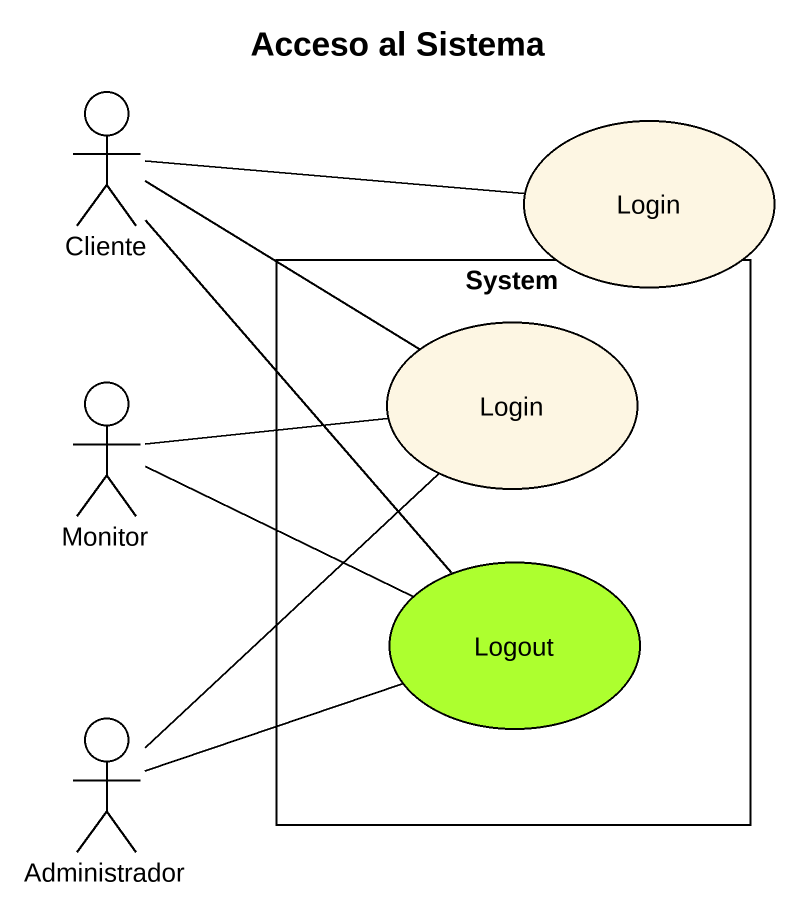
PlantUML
@startuml
title Acceso al Sistema
actor Cliente
usecase Login
rectangle System {
  usecase "Login" as Login_2
  usecase Logout #ADFF2F
}
actor Monitor
actor Administrador
Cliente -right- Login
Cliente -right- Login_2
Cliente -- Logout
Monitor -right- Login_2
Monitor -right- Logout
Administrador -up- Login_2
Administrador -right- Logout
@enduml
